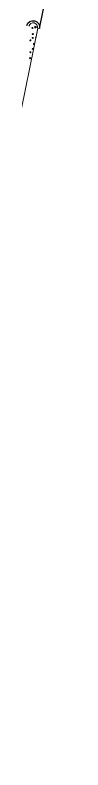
# Model space of a CAD drawing. Extents: x 2536801 to 2538856, y 7112140 to 7131569.
# Drawn here: x 2538624.5 to 2538636.7, y 7130011.7 to 7130242.4 of the extents above; entities that cross this region are included whole.
import ezdxf

# ---------------------------------------------------------------- set-up
doc = ezdxf.new("R2010")
doc.units = 0
doc.header["$LTSCALE"] = 100
doc.header["$MEASUREMENT"] = 0
for name, color, linetype, lineweight in [('D_BOC_RMP', 1, 'Continuous', 13), ('D_EOT_RMP', 1, 'Continuous', 13), ('D_FOC_RMP', 1, 'Continuous', 30), ('D_RIPRAP_1', 7, 'Continuous', 0)]:
    doc.layers.add(name, color=color, linetype=linetype, lineweight=lineweight)

msp = doc.modelspace()

# ---------------------------------------------------------------- linework, layer by layer
at = {"layer": 'D_BOC_RMP', "lineweight": 0}
msp.add_line((2538627.05, 7130238.47), (2538627.7, 7130238.34), dxfattribs=at)
at = {"layer": 'D_BOC_RMP', "lineweight": 0, "extrusion": (0, 0, -1)}
msp.add_arc((-2538625.74, 7130238.74), 1.33, 15.185, 191.53, dxfattribs=at)
at = {"layer": 'D_EOT_RMP'}
msp.add_arc((2540048.28, 7129852.64), 1484, 163.06168, 168.47001, dxfattribs=at)
at = {"layer": 'D_FOC_RMP'}
msp.add_line((2538627.7, 7130238.34), (2538636.72, 7130282.54), dxfattribs=at)
at = {"layer": 'D_FOC_RMP', "extrusion": (0, 0, -1)}
msp.add_arc((-2538625.74, 7130238.74), 2, 15.185, 191.53, dxfattribs=at)
at = {"layer": 'D_RIPRAP_1', "color": 7, "linetype": 'Continuous', "lineweight": 0, "flags": 128}
msp.add_lwpolyline([(2538626.27, 7130238.44), (2538626.23, 7130239.11), (2538626.85, 7130238.87)], close=True, dxfattribs=at)
at = {"layer": 'D_RIPRAP_1', "color": 7, "lineweight": 0, "flags": 128}
msp.add_lwpolyline([(2538577.16, 7129993.93), (2538577.32, 7129993.89), (2538627.21, 7130238.44), (2538627.05, 7130238.47)], dxfattribs=at)
at = {"layer": 'D_RIPRAP_1', "color": 7, "linetype": 'Continuous', "lineweight": 0}
for centre in [(2538625.52, 7130238.53), (2538625.63, 7130236.63), (2538624.91, 7130234.73), (2538625.6, 7130235.48), (2538625.62, 7130232.11), (2538625.96, 7130233.61), (2538624.79, 7130229.29), (2538624.91, 7130231.1)]:
    msp.add_circle(centre, 0.163, dxfattribs=at)
at = {"layer": 'D_RIPRAP_1', "color": 7, "lineweight": 0}
msp.add_arc((2538625.74, 7130238.74), 1.33, 348.47, 164.815, dxfattribs=at)
at = {"layer": 'D_RIPRAP_1', "color": 7, "linetype": 'Continuous', "lineweight": 0}
for centre, start, end in [((2538627.05, 7130237.04), 128.9501, 207.9898), ((2538626.65, 7130235.61), 83.8136, 253.1264)]:
    msp.add_arc(centre, 0.163, start, end, dxfattribs=at)

doc.saveas('drawing.dxf')
